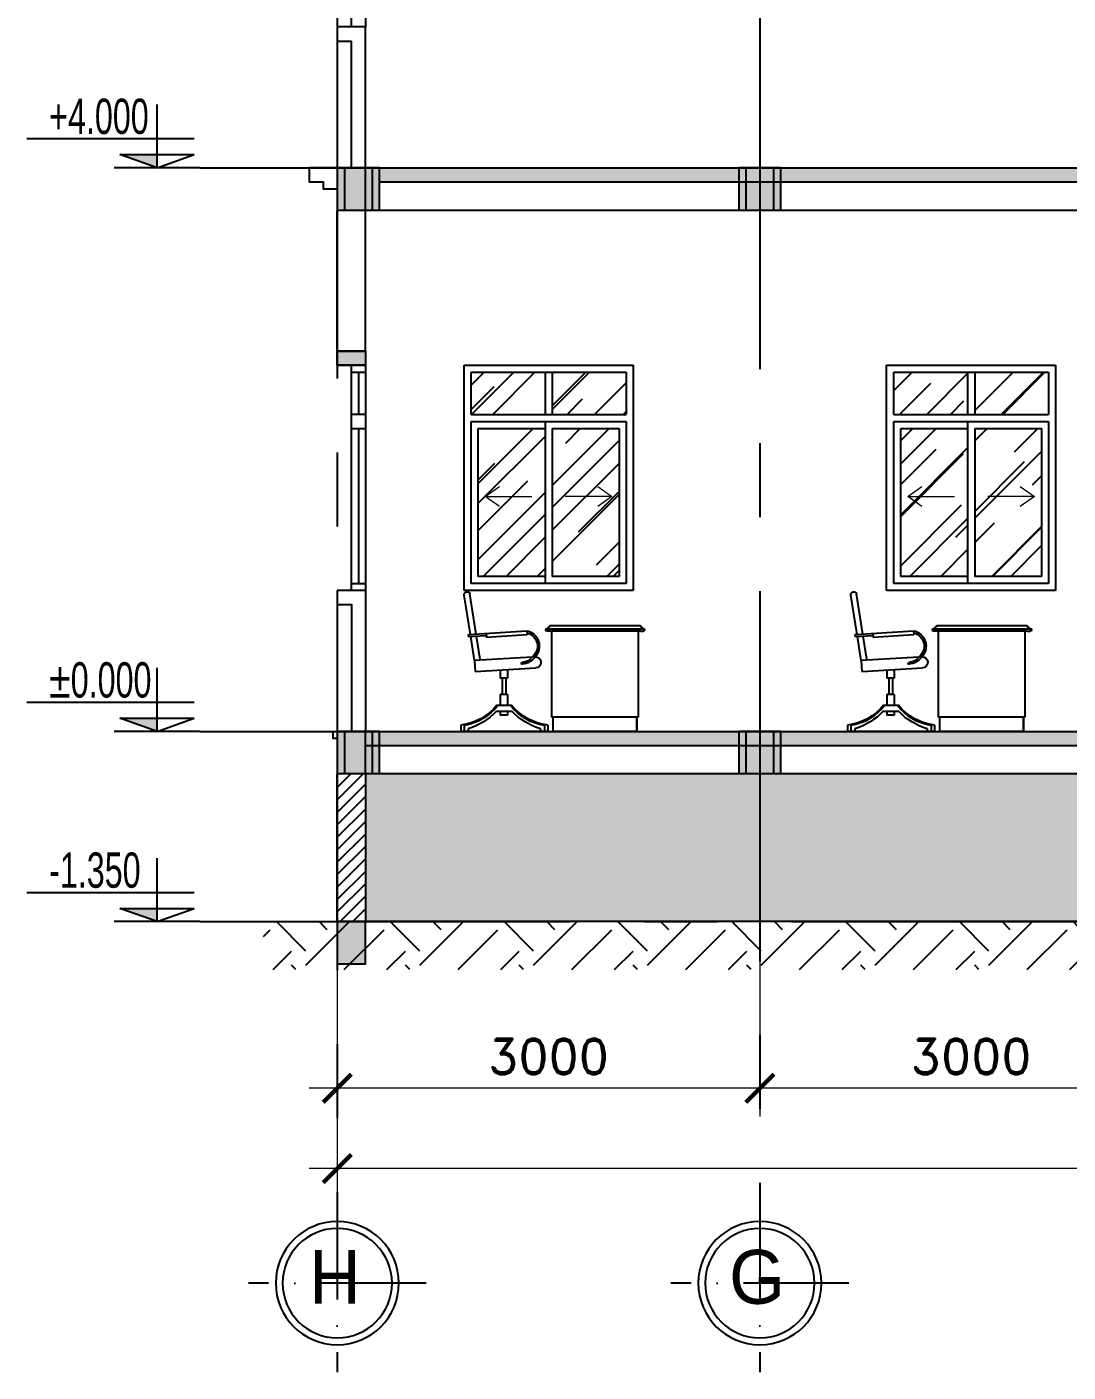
# Model space of a CAD drawing. Header units: inches. Extents: x 452443 to 881249, y 975131 to 1198310.
# Drawn here: x 776662 to 784054, y 1031962 to 1041510 of the extents above; entities that cross this region are included whole.
import ezdxf
from ezdxf.enums import TextEntityAlignment as Align

# ---------------------------------------------------------------- set-up
doc = ezdxf.new("R2010")
doc.units = ezdxf.units.IN
doc.header["$LTSCALE"] = 3.5
doc.header["$MEASUREMENT"] = 0
doc.linetypes.add('ACAD_ISO10W100', pattern=[18, 12, -3, 0, -3])
doc.linetypes.add('CENTER', pattern=[2, 1.25, -0.25, 0.25, -0.25])
for name, color, linetype in [('1-NETMANH', 1, 'Continuous'), ('cot', 1, 'Continuous'), ('cotnha', 1, 'Continuous'), ('DOOR-84', 84, 'Continuous'), ('GHICHU', 40, 'Continuous'), ('hatch', 4, 'Continuous'), ('hatch vl', 4, 'Continuous'), ('NCUAMANH', 32, 'Continuous'), ('Netthay_126', 126, 'Continuous'), ('NOI THAT', 42, 'Continuous'), ('phong', 2, 'Continuous'), ('text', 3, 'Continuous'), ('thuocdo', 3, 'Continuous'), ('Truc', 252, 'Continuous'), ('VISIONABLE-LINE126', 126, 'Continuous')]:
    doc.layers.add(name, color=color, linetype=linetype)
doc.styles.add('KICHTHUOC', font='VHELVCN0.TTF')
doc.styles.add('romand', font='romand.shx')
doc.styles.add('STYLE5', font='VAVON_.TTF')
doc.dimstyles.new('TL100', dxfattribs={"dimscale": 100, "dimtxt": 2.5, "dimasz": 2, "dimexe": 2, "dimexo": 1, "dimgap": 1, "dimtad": 1, "dimdec": 0, "dimzin": 0, "dimdsep": 46, "dimtxsty": 'romand', "dimblk": 'ARCHTICK', "dimcen": 2, "dimdle": 2, "dimclrd": 256, "dimclre": 256, "dimclrt": 7, "dimadec": 0, "dimazin": 0, "dimtfac": 0.004, "dimtdec": 0, "dimtmove": 2, "dimatfit": 3, "dimfxl": 1, "dimtolj": 1, "dimtzin": 0, "dimlwd": 20, "dimlwe": 20, "dimarcsym": 1})

# ---------------------------------------------------------------- blocks, each defined once
blk = doc.blocks.new('truc tron')
at = {"layer": 'DOOR-84', "linetype": 'ACAD_ISO10W100', "ltscale": 20}
for p, q in [((0, -710), (0, 710)), ((710, 0), (-710, 0))]:
    blk.add_line(p, q, dxfattribs=at)
at = {"layer": 'DOOR-84', "linetype": 'Continuous'}
blk.add_circle((0, 0), 492, dxfattribs=at)
at = {"layer": 'NOI THAT', "linetype": 'Continuous'}
blk.add_circle((0, 0), 437, dxfattribs=at)
blk = doc.blocks.new('ban v.tinh4')
at = {"linetype": 'ByBlock'}
for p, q in [((-25.7, 710), (-45.7, 710)), ((616.7, 710), (636.7, 710))]:
    blk.add_line(p, q, dxfattribs=at)
at = {"color": 7}
for p, q in [((-25.7, 750), (616.7, 750)), ((-25.7, 710), (621.7, 710)), ((-10, 710), (-10, 100)), ((-10, 710), (-10, 100)), ((606.7, 710), (606.7, 100)), ((-10, 100), (606.7, 100)), ((-10, 100), (606.7, 100)), ((0, 0), (0, 100)), ((0, 100), (0, 0)), ((0, 100), (0, 0)), ((0, 100), (0, 0)), ((596.7, 100), (596.7, 0)), ((0, 0), (596.7, 0))]:
    blk.add_line(p, q, dxfattribs=at)
for p, q in [((780.9, 714.1), (779.3, 686)), ((779.3, 686), (1068.1, 666.9)), ((1069.9, 695), (1068.1, 666.9)), ((1195.2, 672.8), (1196, 686.7)), ((743.7, 527.2), (1152.5, 503.6)), ((1152.5, 503.6), (1148, 425)), ((1148, 425), (717.8, 449.9)), ((918.7, 438.3), (918.7, 377.3)), ((970.7, 435.3), (970.7, 377.3)), ((918.7, 377.3), (970.7, 377.3)), ((930.1, 377.3), (930.1, 260.3)), ((955.6, 377.3), (955.6, 260.3)), ((918.7, 260.3), (970.7, 260.3)), ((918.7, 260.3), (918.7, 186.4)), ((970.7, 260.3), (970.7, 186.4)), ((918.7, 142.2), (918.7, 114.2)), ((918.7, 114.2), (970.7, 114.2)), ((970.7, 142.2), (970.7, 114.2)), ((632.9, 0), (1250.2, 0))]:
    blk.add_line(p, q)
for points in [[(1140.3, 689.9), (1185.4, 976, 0.693987)], [(1181.5, 687.5), (1225.6, 967.4, 0.955257), (1185.4, 976, 0.035148)], [(1112.3, 512.3), (1138.1, 676.1, 0.693987)], [(1152.5, 503.6), (1179.3, 673.8, 0.955257)]]:
    blk.add_lwpolyline(points, format="xyb")
for points in [[(-25.7, 750), (-25.7, 750), (-25.7, 745, 0.327999), (-35.7, 735), (-40.7, 735), (-40.7, 730), (-45.7, 730)], [(616.7, 750), (616.7, 750), (616.7, 745, -0.327999), (626.7, 735), (631.7, 735), (631.7, 730), (636.7, 730)]]:
    blk.add_lwpolyline(points, format="xyb", dxfattribs=at)
for centre, start, end in [((-45.7, 720), 90, 270), ((636.7, 720), 270, 90)]:
    blk.add_arc(centre, 10, start, end, dxfattribs=at)
blk.add_arc((720, 489.2), 39.4, 86.6986, 266.6986)
at = {"layer": '1-NETMANH'}
for p, q in [((-54.4, 725), (645.4, 725)), ((1196, 686.7), (780.9, 714.1)), ((1195.2, 672.8), (1069, 681)), ((996.2, 142.2), (886.9, 142.2)), ((993.9, 186.4), (889.2, 186.4)), ((632.9, 44.6), (632.9, 0)), ((656.4, 41.4), (656.4, 0)), ((684.8, 18.1), (684.8, 0)), ((1198.3, 18.1), (1198.3, 0)), ((1226.7, 41.4), (1226.7, 0)), ((1250.2, 44.6), (1250.2, 0))]:
    blk.add_line(p, q, dxfattribs=at)
for centre, radius, start, end in [((804.3, 604.6), 111.9, 102.05623, 222.87596), ((804.3, 604.6), 98.3, 104.24493, 231.91216), ((830.7, 611), 136.2, 217.28263, 262.76587), ((823.9, 590.6), 102.3, 218.30521, 264.49569), ((813.1, 482.4), 6.53, 273.44802, 81.34331), ((590.9, 422.9), 380.6, 276.32688, 321.58773), ((598.5, 411.5), 374.6, 278.88181, 323.06105), ((547.7, 468), 470.3, 286.94171, 316.15383), ((1284.5, 411.5), 374.6, 216.93895, 261.11819), ((1292.1, 422.9), 380.6, 218.41227, 263.67312), ((1335.4, 468), 470.3, 223.84617, 253.05829)]:
    blk.add_arc(centre, radius, start, end, dxfattribs=at)
blk = doc.blocks.new('_ArchTick')
at = {"color": 0, "linetype": 'ByBlock', "const_width": 0.15}
blk.add_lwpolyline([(-0.5, -0.5), (0.5, 0.5)], dxfattribs=at)
blk = doc.blocks.new('*D2495')
at = {"layer": 'DEFPOINTS', "color": 0}
for p in [(781865.8, 1035160.4), (784865.8, 1035160.4), (781865.8, 1033977.2)]:
    blk.add_point(p, dxfattribs=at)
at = {"layer": 'thuocdo', "lineweight": 20}
for p, q in [((781865.8, 1035060.4), (781865.8, 1033777.2)), ((784865.8, 1035060.4), (784865.8, 1033777.2)), ((785065.8, 1033977.2), (781665.8, 1033977.2))]:
    blk.add_line(p, q, dxfattribs=at)
at = {"layer": 'thuocdo', "lineweight": 20, "xscale": 200, "yscale": 200, "zscale": 200, "rotation": 180}
blk.add_blockref('_ArchTick', (781865.8, 1033977.2), dxfattribs=at)
at = {"layer": 'thuocdo', "lineweight": 20, "xscale": 200, "yscale": 200, "zscale": 200}
blk.add_blockref('_ArchTick', (784865.8, 1033977.2), dxfattribs=at)
at = {"layer": 'thuocdo', "color": 7, "insert": (783365.8, 1034202.2), "char_height": 250, "attachment_point": 5, "style": 'romand'}
blk.add_mtext('\\A1;3000', dxfattribs=at)
blk = doc.blocks.new('*D2496')
at = {"layer": 'DEFPOINTS', "color": 0}
for p in [(778865.8, 1035160.4), (781865.8, 1035160.4), (778865.8, 1033977.2)]:
    blk.add_point(p, dxfattribs=at)
at = {"layer": 'thuocdo', "lineweight": 20}
for p, q in [((778865.8, 1035060.4), (778865.8, 1033777.2)), ((781865.8, 1035060.4), (781865.8, 1033777.2)), ((782065.8, 1033977.2), (778665.8, 1033977.2))]:
    blk.add_line(p, q, dxfattribs=at)
at = {"layer": 'thuocdo', "lineweight": 20, "xscale": 200, "yscale": 200, "zscale": 200, "rotation": 180}
blk.add_blockref('_ArchTick', (778865.8, 1033977.2), dxfattribs=at)
at = {"layer": 'thuocdo', "lineweight": 20, "xscale": 200, "yscale": 200, "zscale": 200}
blk.add_blockref('_ArchTick', (781865.8, 1033977.2), dxfattribs=at)
at = {"layer": 'thuocdo', "color": 7, "insert": (780365.8, 1034202.2), "char_height": 250, "attachment_point": 5, "style": 'romand'}
blk.add_mtext('\\A1;3000', dxfattribs=at)
blk = doc.blocks.new('*D2497')
at = {"layer": 'DEFPOINTS', "color": 0}
for p in [(778865.8, 1034436.5), (793365.8, 1034334.6), (778865.8, 1033407.5)]:
    blk.add_point(p, dxfattribs=at)
at = {"layer": 'thuocdo', "lineweight": 20}
for p, q in [((778865.8, 1034336.5), (778865.8, 1033207.5)), ((793365.8, 1034234.6), (793365.8, 1033207.5)), ((793565.8, 1033407.5), (778665.8, 1033407.5))]:
    blk.add_line(p, q, dxfattribs=at)
at = {"layer": 'thuocdo', "lineweight": 20, "xscale": 200, "yscale": 200, "zscale": 200, "rotation": 180}
blk.add_blockref('_ArchTick', (778865.8, 1033407.5), dxfattribs=at)
at = {"layer": 'thuocdo', "lineweight": 20, "xscale": 200, "yscale": 200, "zscale": 200}
blk.add_blockref('_ArchTick', (793365.8, 1033407.5), dxfattribs=at)
at = {"layer": 'thuocdo', "color": 7, "insert": (786115.8, 1033632.5), "char_height": 250, "attachment_point": 5, "style": 'romand'}
blk.add_mtext('\\A1;14500', dxfattribs=at)
blk = doc.blocks.new('CD')
at = {"ltscale": 50}
blk.add_hatch(color=256, dxfattribs=at).paths.add_polyline_path([(0, 69.3), (0, 0), (196.9, 69.3)])
for p, q in [((0, 0), (0, 334.6)), ((-196.1, 152.2), (687.5, 152.2)), ((-226.8, 0), (226.8, 0)), ((0, 0), (-196.9, 69.3)), ((196.9, 69.3), (-196.9, 69.3)), ((0, 0), (196.9, 69.3))]:
    blk.add_line(p, q, dxfattribs=at)
at = {"layer": 'text', "style": 'KICHTHUOC', "width": 0.8}
blk.add_attdef('%%P0.000', (16.8, 178.7), '', height=150, dxfattribs=at)
blk = doc.blocks.new('CUAS1200x1600')
at = {"layer": 'hatch vl'}
h = blk.add_hatch(dxfattribs=at)
h.set_pattern_fill('AR-RROOF', color=256, scale=15, angle=45)
h.set_pattern_definition([(45, (381731, 834646.73), (323.28922, 862.10459), [5715, -762, 1905, -381]), (45, (381954.6, 835139.75), (-627.7199, 88.90454), [1143, -125.73, 2286, -285.75]), (45, (381636.7, 835010.43), (1220.41681, 1581.4231), [3048, -533.4, 1524, -381])])
h.paths.add_polyline_path([(100, 100), (575, 100), (575, 1150), (100, 1150)])
h.paths.add_polyline_path([(625, 100), (1100, 100), (1100, 1150), (625, 1150)])
h.paths.add_polyline_path([(575, 1250), (575, 1550), (50, 1550), (50, 1250)])
h.paths.add_polyline_path([(625, 1550), (625, 1250), (1150, 1250), (1150, 1550)])
at = {"layer": 'DOOR-84', "ltscale": 3}
for p, q in [((0, 0), (0, 1600)), ((0, 1600), (1200, 1600)), ((50, 1250), (50, 1550)), ((50, 1550), (1150, 1550)), ((1150, 1550), (1150, 1250)), ((50, 1250), (1150, 1250)), ((50, 50), (50, 1200)), ((50, 1200), (1150, 1200)), ((100, 100), (100, 1150)), ((100, 1150), (575, 1150)), ((625, 1150), (1100, 1150)), ((1100, 1150), (1100, 100)), ((1150, 1200), (1150, 50)), ((575, 100), (100, 100)), ((1100, 100), (625, 100)), ((1200, 0), (0, 0)), ((1150, 50), (50, 50))]:
    blk.add_line(p, q, dxfattribs=at)
for points in [[(575, 1550), (575, 1250)], [(625, 1550), (625, 1250)], [(1200, 1600), (1200, 0)], [(575, 1200), (575, 50)], [(625, 1150), (625, 100)]]:
    blk.add_lwpolyline(points, dxfattribs=at)
for points in [[(150.9, 667.2), (481.2, 667.2)], [(1049.1, 667.2), (718.8, 667.2)]]:
    blk.add_leader(points, dimstyle='TL100', override={"dimasz": 1, "dimtad": 0, "dimldrblk": 'Open90', "dimarcsym": 1}, dxfattribs=at)

msp = doc.modelspace()

# ---------------------------------------------------------------- hatches: boundary and pattern name
at = {"layer": 'cot'}
h = msp.add_hatch(color=256, dxfattribs=at)
h.dxf.hatch_style = 1
h.paths.add_polyline_path([(779065.8, 1040510.4), (778865.8, 1040510.4), (778865.8, 1040210.4), (779065.8, 1040210.4)])
h = msp.add_hatch(color=256, dxfattribs=at)
h.dxf.hatch_style = 1
h.paths.add_polyline_path([(787265.8, 1040510.4), (784965.8, 1040510.4), (784965.8, 1040410.4), (787265.8, 1040410.4)])
h.paths.add_polyline_path([(791065.8, 1040510.4), (787465.8, 1040510.4), (787465.8, 1040410.4), (791065.8, 1040410.4)])
h.paths.add_polyline_path([(778865.8, 1040510.4), (778865.8, 1040410.4), (784765.8, 1040410.4), (784765.8, 1040510.4)])
h.paths.add_polyline_path([(793365.8, 1040410.4), (793365.8, 1040510.4), (791265.8, 1040510.4), (791265.8, 1040410.4)])
h = msp.add_hatch(color=256, dxfattribs=at)
h.dxf.hatch_style = 1
h.paths.add_polyline_path([(779165.8, 1040510.4), (778865.8, 1040510.4), (778865.8, 1040210.4), (779165.8, 1040210.4)])
h = msp.add_hatch(color=256, dxfattribs=at)
h.dxf.hatch_style = 1
h.paths.add_polyline_path([(779115.8, 1040510.4), (778915.8, 1040510.4), (778915.8, 1040210.4), (779115.8, 1040210.4)])
h = msp.add_hatch(color=256, dxfattribs=at)
h.dxf.hatch_style = 1
h.paths.add_polyline_path([(779115.8, 1040510.4), (778915.8, 1040510.4), (778915.8, 1040210.4), (779115.8, 1040210.4)])
h = msp.add_hatch(color=256, dxfattribs=at)
h.dxf.hatch_style = 1
h.paths.add_polyline_path([(782015.8, 1040510.4), (781715.8, 1040510.4), (781715.8, 1040210.4), (782015.8, 1040210.4)])
h = msp.add_hatch(color=256, dxfattribs=at)
h.dxf.hatch_style = 1
h.paths.add_polyline_path([(781965.8, 1040510.4), (781765.8, 1040510.4), (781765.8, 1040210.4), (781965.8, 1040210.4)])
h = msp.add_hatch(color=256, dxfattribs=at)
h.dxf.hatch_style = 1
h.paths.add_polyline_path([(781965.8, 1040510.4), (781765.8, 1040510.4), (781765.8, 1040210.4), (781965.8, 1040210.4)])
h = msp.add_hatch(color=256, dxfattribs=at)
h.dxf.hatch_style = 1
h.paths.add_polyline_path([(778865.8, 1039208.4), (779065.8, 1039208.4), (779065.8, 1039108.4), (778865.8, 1039108.4)])
h = msp.add_hatch(color=256, dxfattribs=at)
h.dxf.hatch_style = 1
h.paths.add_polyline_path([(779065.8, 1036510.4), (778865.8, 1036510.4), (778865.8, 1036210.4), (779065.8, 1036210.4)])
h = msp.add_hatch(color=256, dxfattribs=at)
h.dxf.hatch_style = 1
h.paths.add_polyline_path([(784765.8, 1036510.4), (780965.8, 1036510.4), (780965.8, 1036410.4), (784765.8, 1036410.4)])
h.paths.add_polyline_path([(787265.8, 1036510.4), (784965.8, 1036510.4), (784965.8, 1036410.4), (787265.8, 1036410.4)])
h.paths.add_polyline_path([(791065.8, 1036510.4), (787465.8, 1036510.4), (787465.8, 1036410.4), (791065.8, 1036410.4)])
h.paths.add_polyline_path([(778865.8, 1036510.4), (778865.8, 1036410.4), (780965.8, 1036410.4), (780965.8, 1036510.4)])
h.paths.add_polyline_path([(793365.8, 1036410.4), (793365.8, 1036510.4), (791065.8, 1036510.4), (791065.8, 1036410.4)])
h = msp.add_hatch(color=256, dxfattribs=at)
h.dxf.hatch_style = 1
h.paths.add_polyline_path([(779165.8, 1036510.4), (778865.8, 1036510.4), (778865.8, 1036210.4), (779165.8, 1036210.4)])
h = msp.add_hatch(color=256, dxfattribs=at)
h.dxf.hatch_style = 1
h.paths.add_polyline_path([(779115.8, 1036510.4), (778915.8, 1036510.4), (778915.8, 1036210.4), (779115.8, 1036210.4)])
h = msp.add_hatch(color=256, dxfattribs=at)
h.dxf.hatch_style = 1
h.paths.add_polyline_path([(779115.8, 1036510.4), (778915.8, 1036510.4), (778915.8, 1036210.4), (779115.8, 1036210.4)])
h = msp.add_hatch(color=256, dxfattribs=at)
h.dxf.hatch_style = 1
h.paths.add_polyline_path([(782015.8, 1036510.4), (781715.8, 1036510.4), (781715.8, 1036210.4), (782015.8, 1036210.4)])
h = msp.add_hatch(color=256, dxfattribs=at)
h.dxf.hatch_style = 1
h.paths.add_polyline_path([(781965.8, 1036510.4), (781765.8, 1036510.4), (781765.8, 1036210.4), (781965.8, 1036210.4)])
h = msp.add_hatch(color=256, dxfattribs=at)
h.dxf.hatch_style = 1
h.paths.add_polyline_path([(781965.8, 1036510.4), (781765.8, 1036510.4), (781765.8, 1036210.4), (781965.8, 1036210.4)])
h = msp.add_hatch(color=256, dxfattribs=at)
h.dxf.hatch_style = 1
h.paths.add_polyline_path([(779065.8, 1035160.4), (778865.8, 1035160.4), (778865.8, 1034860.4), (779065.8, 1034860.4)])
at = {"layer": 'hatch'}
h = msp.add_hatch(dxfattribs=at)
h.set_pattern_fill('ANSI31', color=256, scale=500)
h.set_pattern_definition([(45, (720715.197, 926872.924), (-44.194174, 44.194174), [])])
h.paths.add_polyline_path([(779065.8, 1036210.4), (778865.8, 1036210.4), (778865.8, 1035160.4), (779065.8, 1035160.4)])
h = msp.add_hatch(dxfattribs=at)
h.set_pattern_fill('AR-SAND', color=256, scale=7)
h.set_pattern_definition([(37.5, (719115.2, 926872.92), (-11.2002, 342.58927), [0, -270.256, 0, -302.26, 0, -288.925]), (7.5, (719115.2, 926872.92), (314.6663, 501.7776), [0, -145.796, 0, -243.586, 0, -93.345]), (327.5, (718896.5, 926872.92), (553.69466, 1.006), [0, -88.9, 0, -320.04, 0, -417.83]), (317.5, (718896.5, 926872.9), (534.4895, 156.0505), [0, -44.45, 0, -209.804, 0, -240.03])])
h.paths.add_polyline_path([(793165.8, 1035160.4), (793165.8, 1036210.4), (779065.8, 1036210.4), (779065.8, 1035160.4)])
h = msp.add_hatch(dxfattribs=at)
h.set_pattern_fill('EARTH', color=256, scale=90, angle=45)
h.set_pattern_definition([(45, (857342.7, 965039.04), (6e-14, 808.223), [571.5, -571.5]), (45, (857191.13, 965190.6), (6e-14, 808.223), [571.5, -571.5]), (45, (857039.6, 965342.1), (6e-14, 808.223), [571.5, -571.5]), (135, (857039.6, 965443.15), (-808.223, 6e-14), [571.5, -571.5]), (135, (857191.13, 965594.7), (-808.223, 6e-14), [571.5, -571.5]), (135, (857342.7, 965746.23), (-808.223, 6e-14), [571.5, -571.5])])
h.paths.add_polyline_path([(794146.2, 1035160.4), (794146.2, 1034960.4), (794146.2, 1035160.4), (778341.2, 1035160.4), (778341.2, 1034819.3), (794360.3, 1034819.3), (794360.3, 1035160.4)])

# ---------------------------------------------------------------- linework, layer by layer
at = {"layer": 'cot'}
for points in [[(778865.8, 1040210.4), (779065.8, 1040210.4), (779065.8, 1040510.4), (778865.8, 1040510.4)], [(778865.8, 1040210.4), (779165.8, 1040210.4), (779165.8, 1040510.4), (778865.8, 1040510.4)], [(778915.8, 1040210.4), (779115.8, 1040210.4), (779115.8, 1040510.4), (778915.8, 1040510.4)], [(778915.8, 1040210.4), (779115.8, 1040210.4), (779115.8, 1040510.4), (778915.8, 1040510.4)], [(781715.8, 1040210.4), (782015.8, 1040210.4), (782015.8, 1040510.4), (781715.8, 1040510.4)], [(781765.8, 1040210.4), (781965.8, 1040210.4), (781965.8, 1040510.4), (781765.8, 1040510.4)], [(781765.8, 1040210.4), (781965.8, 1040210.4), (781965.8, 1040510.4), (781765.8, 1040510.4)], [(779065.8, 1039108.4), (778865.8, 1039108.4), (778865.8, 1039208.4), (779065.8, 1039208.4)], [(778865.8, 1036210.4), (779065.8, 1036210.4), (779065.8, 1036510.4), (778865.8, 1036510.4)], [(778865.8, 1036210.4), (779165.8, 1036210.4), (779165.8, 1036510.4), (778865.8, 1036510.4)], [(778915.8, 1036210.4), (779115.8, 1036210.4), (779115.8, 1036510.4), (778915.8, 1036510.4)], [(778915.8, 1036210.4), (779115.8, 1036210.4), (779115.8, 1036510.4), (778915.8, 1036510.4)], [(781715.8, 1036210.4), (782015.8, 1036210.4), (782015.8, 1036510.4), (781715.8, 1036510.4)], [(781765.8, 1036210.4), (781965.8, 1036210.4), (781965.8, 1036510.4), (781765.8, 1036510.4)], [(781765.8, 1036210.4), (781965.8, 1036210.4), (781965.8, 1036510.4), (781765.8, 1036510.4)], [(778865.8, 1034860.4), (779065.8, 1034860.4), (779065.8, 1035160.4), (778865.8, 1035160.4)]]:
    msp.add_lwpolyline(points, close=True, dxfattribs=at)
for points in [[(779065.8, 1036510.4), (793265.8, 1036510.4)], [(779065.8, 1036410.4), (793365.8, 1036410.4)]]:
    msp.add_lwpolyline(points, dxfattribs=at)
at = {"layer": 'cotnha'}
for points in [[(779165.8, 1040510.4), (793365.8, 1040510.4)], [(779165.8, 1040410.4), (793365.8, 1040410.4)]]:
    msp.add_lwpolyline(points, dxfattribs=at)
at = {"layer": 'DOOR-84'}
for points in [[(779065.8, 1041510.2), (778965.8, 1041510.2), (778965.8, 1043108.4), (779065.8, 1043108.4)], [(779065.8, 1037510.2), (778965.8, 1037510.2), (778965.8, 1039108.4), (779065.8, 1039108.4)]]:
    msp.add_lwpolyline(points, close=True, dxfattribs=at)
for points in [[(779065.8, 1041510.2), (778965.8, 1041510.2)], [(779065.8, 1039108.4), (778965.8, 1039108.4)], [(779065.8, 1039058.4), (778965.8, 1039058.4)], [(779015.8, 1039058.4), (779015.8, 1038758.4)], [(779065.8, 1038758.4), (778965.8, 1038758.4)], [(779065.8, 1038658.4), (778965.8, 1038658.4)], [(779015.8, 1038658.4), (779015.8, 1037558.4)], [(779065.8, 1037558.4), (778965.8, 1037558.4)], [(779065.8, 1037510.2), (778965.8, 1037510.2)]]:
    msp.add_lwpolyline(points, dxfattribs=at)
at = {"layer": 'Netthay_126'}
for points in [[(778865.8, 1040510.4), (778665.8, 1040510.4), (778665.8, 1040410.4), (778765.8, 1040410.4), (778765.8, 1040360.4), (778865.8, 1040360.4)], [(779165.8, 1040210.4), (790365.8, 1040210.4)], [(779065.8, 1036210.4), (793365.8, 1036210.4)], [(793365.8, 1035160.4), (778865.8, 1035160.4)]]:
    msp.add_lwpolyline(points, dxfattribs=at)
at = {"layer": 'phong'}
for points in [[(778965.8, 1041510.2), (778865.8, 1041510.2), (778865.8, 1041410.2), (778965.8, 1041410.2)], [(779065.8, 1041510.2), (778965.8, 1041510.2)], [(779065.8, 1040510.4), (779065.8, 1041510.2)], [(778965.8, 1040510.4), (778965.8, 1041410.2)], [(778865.8, 1039208.4), (778865.8, 1040210.4)], [(779065.8, 1039208.4), (779065.8, 1040210.4)], [(778965.8, 1039208.4), (778865.8, 1039208.4), (778865.8, 1039108.4), (778965.8, 1039108.4)], [(779065.8, 1039208.4), (778965.8, 1039208.4)], [(778865.8, 1037510.2), (778865.8, 1037410.2), (778965.8, 1037410.2), (778965.8, 1036510.4)], [(779065.8, 1037510.2), (778865.8, 1037510.2)], [(779065.8, 1037510.2), (779065.8, 1036510.4)], [(778865.8, 1036460.4), (778835.8, 1036460.4), (778835.8, 1036510.4), (778865.8, 1036510.4)], [(778865.8, 1035160.4), (778865.8, 1036210.4)], [(779065.8, 1036210.4), (779065.8, 1035160.4)]]:
    msp.add_lwpolyline(points, dxfattribs=at)
at = {"layer": 'Truc', "linetype": 'CENTER', "ltscale": 600}
for p, q in [((777890.9, 1040510.4), (795486.8, 1040510.4)), ((777890.9, 1036510.4), (795486.8, 1036510.4)), ((777890.9, 1035160.4), (795486.8, 1035160.4))]:
    msp.add_line(p, q, dxfattribs=at)
for points in [[(781865.8, 1054305.2), (781865.8, 1033225)], [(778865.8, 1054239.7), (778865.8, 1033159.6)]]:
    msp.add_lwpolyline(points, dxfattribs=at)

# ---------------------------------------------------------------- block references
at = {"layer": 'DOOR-84'}
for p in [(779765.8, 1037510.4), (782765.8, 1037510.4)]:
    msp.add_blockref('CUAS1200x1600', p, dxfattribs=at)
at = {"layer": 'GHICHU', "ltscale": 10}
ref = msp.add_blockref('CD', (777586.1, 1040510.4), dxfattribs=dict(at, xscale=-1.344000000273809, yscale=1.343999999458902, zscale=1.344))
ref.add_attrib('%%P0.000', '+4.000', (776819.8, 1040750.5), dxfattribs={"layer": 'text', "height": 250, "style": 'KICHTHUOC', "width": 0.8})
ref = msp.add_blockref('CD', (777586.1, 1036510.4), dxfattribs=dict(at, xscale=-1.344000000273809, yscale=1.343999999458902, zscale=1.344))
ref.add_attrib('%%P0.000', '%%P0.000', (776819.8, 1036750.5), dxfattribs={"layer": 'text', "height": 250, "style": 'KICHTHUOC', "width": 0.8})
ref = msp.add_blockref('CD', (777586.1, 1035160.4), dxfattribs=dict(at, xscale=-1.344000000273809, yscale=1.343999999458902, zscale=1.344))
ref.add_attrib('%%P0.000', '-1.350', (776819.8, 1035400.5), dxfattribs={"layer": 'text', "height": 250, "style": 'KICHTHUOC', "width": 0.8})
at = {"layer": 'NCUAMANH', "xscale": -1}
for p in [(780992.5, 1036510.4), (783738.1, 1036510.4)]:
    msp.add_blockref('ban v.tinh4', p, dxfattribs=at)
at = {"layer": 'VISIONABLE-LINE126', "linetype": 'Continuous', "xscale": -0.8886240000138059, "yscale": 0.8886240000138059, "zscale": 0.8886240000138059, "rotation": 180}
for p in [(778865.8, 1032593.7), (781865.8, 1032593.7)]:
    msp.add_blockref('truc tron', p, dxfattribs=at)

# ---------------------------------------------------------------- texts
at = {"layer": 'text', "linetype": 'Continuous', "style": 'STYLE5'}
for s, p in [('H', (778849.2, 1032447.1)), ('G', (781846.1, 1032447.1))]:
    msp.add_text(s, height=382.5, dxfattribs=at).set_placement(p, align=Align.CENTER)

# ---------------------------------------------------------------- dimensions: what is measured, and where the dimension line sits
at = {"layer": 'thuocdo'}
for base, p1, p2, picture, middle in [((778865.8, 1033977.2), (781865.8, 1035160.4), (778865.8, 1035160.4), '*D2496', (780365.8, 1034202.2)), ((781865.8, 1033977.2), (784865.8, 1035160.4), (781865.8, 1035160.4), '*D2495', (783365.8, 1034202.2)), ((778865.8, 1033407.5), (793365.8, 1034334.6), (778865.8, 1034436.5), '*D2497', (786115.8, 1033632.5))]:
    dim = msp.add_linear_dim(base=base, p1=p1, p2=p2, angle=180, dimstyle='TL100', override={"dimfxl": 10, "dimarcsym": 1}, dxfattribs=at)
    dim.commit()
    dim.dimension.update_dxf_attribs({"geometry": picture, "text_midpoint": middle})

doc.saveas('drawing.dxf')
